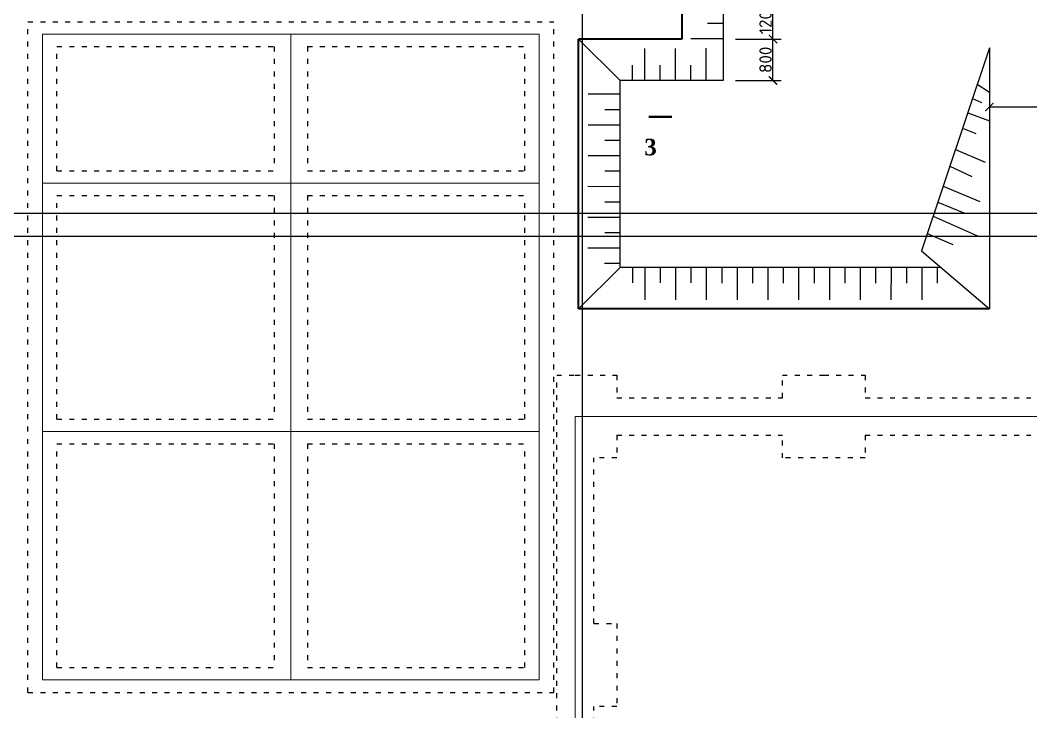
# Model space of a CAD drawing. Header units: millimetres. Extents: x 572274 to 2241483, y -888675 to -304135.
# Drawn here: x 801292 to 825698, y -647212 to -630507 of the extents above; entities that cross this region are included whole.
import ezdxf

# ---------------------------------------------------------------- set-up
doc = ezdxf.new("R2010")
doc.units = ezdxf.units.MM
doc.linetypes.add('ACAD_ISO03W100', pattern=[30, 12, -18])
doc.linetypes.add('ACAD_ISO04W100', pattern=[30, 24, -3, 0, -3])
doc.layers.add('RAMKA', color=19, linetype='Continuous')
doc.layers.add('Осевая', color=1, linetype='ACAD_ISO04W100', lineweight=9)
doc.styles.get("Standard").update_dxf_attribs({"font": 'isocpeur.ttf'})
doc.styles.add('WMF-Times New Roman0', font='times.ttf')
doc.dimstyles.new('ISO-25$0', dxfattribs={"dimtxt": 300, "dimasz": 200, "dimexe": 100, "dimexo": 300, "dimgap": 50, "dimtad": 1, "dimdec": 0, "dimtxsty": 'Standard', "dimblk": 'OBLIQUE', "dimcen": 250, "dimdle": 150, "dimadec": 0, "dimazin": 0, "dimtfac": 1, "dimtdec": 0, "dimtmove": 0, "dimatfit": 3, "dimldrblk": 'OBLIQUE', "dimfxl": 1.25, "dimarcsym": 0})

# ---------------------------------------------------------------- blocks, each defined once
blk = doc.blocks.new('_ArchTick')
at = {"color": 0, "linetype": 'ByBlock', "const_width": 0.15}
blk.add_lwpolyline([(-0.5, -0.5), (0.5, 0.5)], dxfattribs=at)
blk = doc.blocks.new('*D1654')
at = {"layer": 'Defpoints', "color": 0, "lineweight": 25, "transparency": 16777216}
for p in [(824698, -632604), (824698, -632604), (828698, -633193)]:
    blk.add_point(p, dxfattribs=at)
at = {"layer": 'RAMKA', "color": 5, "lineweight": -2, "transparency": 16777216}
for p, q in [((824698, -632304), (824698, -632404)), ((828698, -632604), (824698, -632604)), ((828698, -632893), (828698, -632404))]:
    blk.add_line(p, q, dxfattribs=at)
at = {"layer": 'RAMKA', "color": 5, "lineweight": -2, "transparency": 16777216, "xscale": 200, "yscale": 200, "zscale": 200, "rotation": 180}
blk.add_blockref('_ArchTick', (824698, -632604), dxfattribs=at)
at = {"layer": 'RAMKA', "color": 5, "lineweight": -2, "transparency": 16777216, "xscale": 200, "yscale": 200, "zscale": 200}
blk.add_blockref('_ArchTick', (828698, -632604), dxfattribs=at)
at = {"layer": 'RAMKA', "color": 5, "transparency": 16777216, "insert": (826698, -632424), "char_height": 300, "attachment_point": 5}
blk.add_mtext('4000', dxfattribs=at)
blk = doc.blocks.new('*D1648')
at = {"layer": 'Defpoints', "color": 0, "lineweight": 25, "transparency": 16777216}
for p in [(818269, -630963), (819472, -630963), (818269, -631963)]:
    blk.add_point(p, dxfattribs=at)
at = {"layer": 'RAMKA', "color": 5, "lineweight": -2, "transparency": 16777216}
for p, q in [((818569, -630963), (819672, -630963)), ((819472, -631963), (819472, -630963)), ((818569, -631963), (819672, -631963))]:
    blk.add_line(p, q, dxfattribs=at)
at = {"layer": 'RAMKA', "color": 5, "lineweight": -2, "transparency": 16777216, "xscale": 200, "yscale": 200, "zscale": 200}
for p, rotation in [((819472, -630963), 90), ((819472, -631963), 270)]:
    blk.add_blockref('_ArchTick', p, dxfattribs=dict(at, rotation=rotation))
at = {"layer": 'RAMKA', "color": 5, "transparency": 16777216, "insert": (819292, -631463), "char_height": 300, "attachment_point": 5, "rotation": 90}
blk.add_mtext('800', dxfattribs=at)
blk = doc.blocks.new('*D1573')
at = {"layer": 'Defpoints', "color": 0, "lineweight": 25, "transparency": 16777216}
for p in [(818269, -629963), (819472, -629963), (818269, -630963)]:
    blk.add_point(p, dxfattribs=at)
at = {"layer": 'RAMKA', "color": 5, "lineweight": -2, "transparency": 16777216}
for p, q in [((818569, -629963), (819672, -629963)), ((819472, -630963), (819472, -629963)), ((818569, -630963), (819672, -630963))]:
    blk.add_line(p, q, dxfattribs=at)
at = {"layer": 'RAMKA', "color": 5, "lineweight": -2, "transparency": 16777216, "xscale": 200, "yscale": 200, "zscale": 200}
for p, rotation in [((819472, -629963), 90), ((819472, -630963), 270)]:
    blk.add_blockref('_ArchTick', p, dxfattribs=dict(at, rotation=rotation))
at = {"layer": 'RAMKA', "color": 5, "transparency": 16777216, "insert": (819292, -630463), "char_height": 300, "attachment_point": 5, "rotation": 90}
blk.add_mtext('1200', dxfattribs=at)

msp = doc.modelspace()

# ---------------------------------------------------------------- linework, layer by layer
at = {"color": 0, "linetype": 'ByBlock', "lineweight": 40, "ltscale": 100}
for p, q in [((817268.601, -608462.794), (817268.601, -630962.794)), ((814778.601, -637480.73), (814778.601, -630962.794)), ((817268.601, -630962.794), (814778.601, -630962.794)), ((824698.453, -637480.73), (814778.601, -637480.73))]:
    msp.add_line(p, q, dxfattribs=at)
at = {"color": 0, "linetype": 'ByBlock', "ltscale": 100}
for p, q in [((818268.601, -608462.794), (818268.601, -631962.794)), ((815778.601, -636480.73), (815778.601, -631962.794)), ((818268.601, -631962.794), (815778.601, -631962.794)), ((823525.033, -636480.73), (815778.601, -636480.73))]:
    msp.add_line(p, q, dxfattribs=at)
at = {"color": 0, "linetype": 'ACAD_ISO03W100', "ltscale": 10}
for p, q in [((801478.601, -630542.794), (814178.601, -630542.794)), ((801478.601, -646742.794), (801478.601, -630542.794)), ((814178.601, -646742.794), (814178.601, -630542.794)), ((802178.601, -631142.794), (807428.601, -631142.794)), ((802178.601, -634142.794), (802178.601, -631142.794)), ((807428.601, -631142.794), (807428.601, -634142.794)), ((808228.601, -631142.794), (808228.601, -634142.794)), ((808228.601, -631142.794), (813478.601, -631142.794)), ((813478.601, -634142.794), (813478.601, -631142.794)), ((802178.601, -634142.794), (807428.601, -634142.794)), ((808228.601, -634142.794), (813478.601, -634142.794)), ((802178.601, -640142.794), (802178.601, -634742.794)), ((802178.601, -634742.794), (807428.601, -634742.794)), ((807428.601, -634742.794), (807428.601, -640142.794)), ((808228.601, -634742.794), (808228.601, -640142.794)), ((808228.601, -634742.794), (813478.601, -634742.794)), ((813478.601, -640142.794), (813478.601, -634742.794)), ((814248.453, -651080.73), (814248.453, -639080.73)), ((814248.453, -639080.73), (814698.453, -639080.73)), ((814698.453, -639080.73), (815698.453, -639080.73)), ((815698.453, -639080.73), (815698.453, -639630.73)), ((819698.453, -639630.73), (819698.453, -639080.73)), ((819698.453, -639080.73), (820698.453, -639080.73)), ((820698.453, -639080.73), (821698.453, -639080.73)), ((821698.453, -639080.73), (821698.453, -639630.73)), ((815698.453, -639630.73), (819698.453, -639630.73)), ((821698.453, -639630.73), (825698.453, -639630.73)), ((802178.601, -640142.794), (807428.601, -640142.794)), ((808228.601, -640142.794), (813478.601, -640142.794)), ((815698.453, -640530.73), (819698.453, -640530.73)), ((815698.453, -640530.73), (815698.453, -641080.73)), ((819698.453, -641080.73), (819698.453, -640530.73)), ((821698.453, -640530.73), (825698.453, -640530.73)), ((821698.453, -640530.73), (821698.453, -641080.73)), ((802178.601, -640742.794), (807428.601, -640742.794)), ((802178.601, -646142.794), (802178.601, -640742.794)), ((807428.601, -640742.794), (807428.601, -646142.794)), ((808228.601, -640742.794), (808228.601, -646142.794)), ((808228.601, -640742.794), (813478.601, -640742.794)), ((813478.601, -646142.794), (813478.601, -640742.794)), ((815148.453, -645080.73), (815148.453, -641080.73)), ((815698.453, -641080.73), (815148.453, -641080.73)), ((821698.453, -641080.73), (819698.453, -641080.73)), ((815148.453, -645080.73), (815698.453, -645080.73)), ((815698.453, -645080.73), (815698.453, -645630.73)), ((815698.453, -645080.73), (815698.453, -647080.73)), ((802178.601, -646142.794), (807428.601, -646142.794)), ((808228.601, -646142.794), (813478.601, -646142.794)), ((801478.601, -646742.794), (814178.601, -646742.794)), ((815148.453, -651080.73), (815148.453, -647080.73)), ((815698.453, -647080.73), (815148.453, -647080.73))]:
    msp.add_line(p, q, dxfattribs=at)
at = {"ltscale": 5}
for p, q in [((818262.221, -630582.848), (817890.036, -630582.508)), ((818261.882, -630953.892), (817485.439, -630953.182)), ((816374.355, -631963.474), (816373.645, -631186.897)), ((817117.891, -631962.794), (817117.181, -631186.351)), ((817861.427, -631962.115), (817860.717, -631185.672)), ((816078.459, -631963.744), (816078.123, -631596.119)), ((816746.847, -631963.133), (816746.507, -631590.948)), ((817490.384, -631962.454), (817490.044, -631590.269)), ((815783.017, -632297.007), (815006.441, -632296.298)), ((815782.677, -632669.5), (815410.492, -632669.16)), ((815782.205, -633040.543), (815005.628, -633039.834)), ((815781.864, -633413.036), (815409.679, -633412.696)), ((815781.658, -633784.08), (815005.082, -633783.37)), ((815781.318, -634156.572), (815409.133, -634156.232)), ((815780.979, -634527.616), (815004.403, -634526.906)), ((815780.639, -634900.109), (815408.454, -634899.769)), ((815780.3, -635271.152), (815003.723, -635270.442)), ((815779.959, -635643.645), (815407.774, -635643.305)), ((815779.62, -636014.688), (815003.044, -636013.978)), ((815779.28, -636387.181), (815407.095, -636386.841)), ((816078.459, -636480.73), (816078.123, -636848.355)), ((816374.355, -636481.001), (816373.645, -637257.577)), ((816746.847, -636481.341), (816746.507, -636853.526)), ((817117.891, -636481.68), (817117.181, -637258.123)), ((817490.384, -636482.02), (817490.044, -636854.205)), ((817861.427, -636482.359), (817860.717, -637258.802)), ((818233.92, -636482.566), (818233.58, -636854.752)), ((818604.963, -636482.906), (818604.254, -637259.349)), ((818977.457, -636482.566), (818977.117, -636854.752)), ((819348.5, -636482.906), (819347.79, -637259.349)), ((819720.993, -636483.113), (819720.653, -636855.298)), ((820092.036, -636483.452), (820091.327, -637259.895)), ((820464.529, -636483.659), (820464.189, -636855.844)), ((820835.572, -636483.998), (820834.863, -637260.441)), ((821208.065, -636484.338), (821207.725, -636856.523)), ((821579.109, -636484.677), (821578.399, -637261.12)), ((821951.601, -636484.884), (821951.261, -636857.07)), ((822322.645, -636485.224), (822321.935, -637261.667)), ((822695.138, -636484.884), (822694.798, -636857.07)), ((823066.182, -636485.224), (823065.472, -637261.667)), ((823438.674, -636485.431), (823438.334, -636857.616))]:
    msp.add_line(p, q, dxfattribs=at)
at = {"lineweight": 25}
for p, q in [((814778.601, -630962.794), (815778.601, -631962.794)), ((814778.601, -637480.73), (815778.601, -636480.73))]:
    msp.add_line(p, q, dxfattribs=at)
at = {"linetype": 'ByBlock', "ltscale": 50}
for p, q in [((824698.453, -631176.857), (823055.665, -636080.73)), ((824698.453, -631176.857), (824698.453, -637480.73)), ((824406.011, -632049.824), (824698.453, -632247.982)), ((824289.9, -632396.425), (824511.315, -632492.857)), ((824174.311, -632741.469), (824698.453, -632940.555)), ((824049.644, -633113.61), (824375.17, -633240.912)), ((823877.059, -633628.793), (824596.266, -633933.36)), ((823742.132, -634031.564), (824272.774, -634285.744)), ((823579.491, -634517.061), (824465.573, -634882.03)), ((823450.829, -634901.13), (824079.826, -635159.716)), ((823338.136, -635237.528), (824425.837, -635722.499)), ((823198.099, -635655.551), (823818.845, -635926.513)), ((823055.665, -636080.73), (824698.453, -637480.73))]:
    msp.add_line(p, q, dxfattribs=at)
at = {"lineweight": 9}
msp.add_lwpolyline([(817031.966, -632840.551, 56.073, 56.073, 0), (816471.236, -632840.551, 56.073, 56.073, 0), (816658.146, -632840.551, 0, 74.764, 0), (816658.146, -633214.371, 0, 0, 0), (816658.146, -633775.101, 0, 0, 0)], format="xyseb", dxfattribs=at)
at = {"layer": 'Defpoints', "color": 1}
for points in [[(832965.662, -603052.499), (786765.662, -603052.499), (786765.662, -635722.499), (832965.662, -635722.499)], [(861065.656, -603052.499), (814865.656, -603052.499), (814865.656, -635722.499), (861065.656, -635722.499)], [(832965.662, -635172.499), (786765.662, -635172.499), (786765.662, -667842.499), (832965.662, -667842.499)], [(861065.656, -635172.499), (814865.656, -635172.499), (814865.656, -667842.499), (861065.656, -667842.499)]]:
    msp.add_lwpolyline(points, close=True, dxfattribs=at)
at = {"layer": 'Осевая', "color": 1, "linetype": 'ByBlock', "ltscale": 50}
for p, q in [((801828.601, -630842.794), (813828.601, -630842.794)), ((801828.601, -646442.794), (801828.601, -630842.794)), ((807828.601, -630842.794), (807828.601, -646442.794)), ((813828.601, -646442.794), (813828.601, -630842.794)), ((801828.601, -634442.794), (813828.601, -634442.794)), ((814698.453, -640080.73), (838698.453, -640080.73)), ((814698.453, -652080.73), (814698.453, -640080.73)), ((801828.601, -640442.794), (813828.601, -640442.794)), ((801828.601, -646442.794), (813828.601, -646442.794))]:
    msp.add_line(p, q, dxfattribs=at)

# ---------------------------------------------------------------- texts
at = {"lineweight": 25, "insert": (816363.11, -633370.018), "char_height": 400.52157, "width": 290.70014, "attachment_point": 1, "style": 'WMF-Times New Roman0'}
msp.add_mtext('{\\fTimes New Roman|b1|i0|c204|p18;3}', dxfattribs=at)

# ---------------------------------------------------------------- dimensions: what is measured, and where the dimension line sits
at = {"layer": 'RAMKA'}
for base, p1, p2, text, picture, middle in [((819472.384, -629962.794), (818268.601, -630962.794), (818268.601, -629962.794), '1200', '*D1573', (819292.384, -630462.794)), ((819472.384, -630962.794), (818268.601, -631962.794), (818268.601, -630962.794), '800', '*D1648', (819292.384, -631462.794))]:
    dim = msp.add_linear_dim(base=base, p1=p1, p2=p2, angle=90, text=text, dimstyle='ISO-25$0', override={"dimexe": 200, "dimgap": 30, "dimdec": 2, "dimblk": 'ArchTick', "dimcen": 200, "dimdle": 0, "dimclrd": 5, "dimclre": 5, "dimclrt": 5, "dimtdec": 2, "dimldrblk": 'ArchTick'}, dxfattribs=at)
    dim.commit()
    dim.dimension.update_dxf_attribs({"geometry": picture, "text_midpoint": middle})
dim = msp.add_linear_dim(base=(824698.453, -632603.685), p1=(828698.453, -633193.138), p2=(824698.453, -632603.685), angle=180, dimstyle='ISO-25$0', override={"dimexe": 200, "dimgap": 30, "dimdec": 2, "dimblk": 'ArchTick', "dimcen": 200, "dimdle": 0, "dimclrd": 5, "dimclre": 5, "dimclrt": 5, "dimtdec": 2, "dimldrblk": 'ArchTick'}, dxfattribs=at)
dim.commit()
dim.dimension.update_dxf_attribs({"geometry": '*D1654', "text_midpoint": (826698.453, -632423.685)})

doc.saveas('drawing.dxf')
